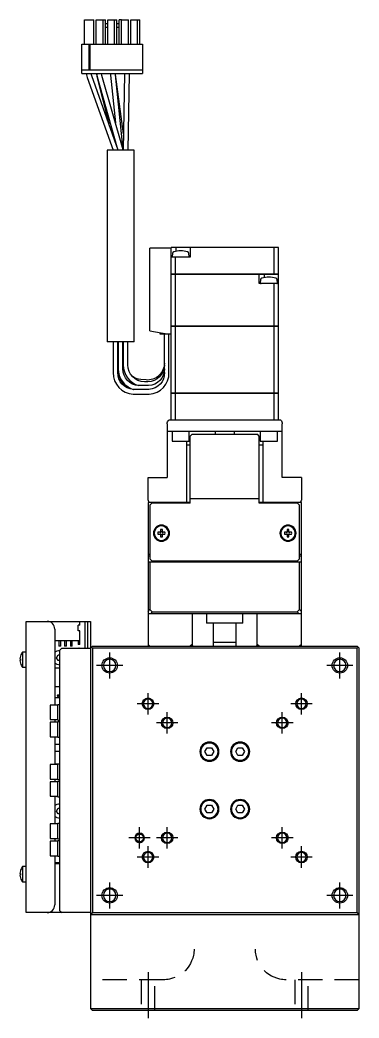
# Model space of a CAD drawing. Extents: x 0 to 794, y -8 to 673.
# Drawn here: x 293.6 to 381.9, y 8 to 268.4 of the extents above; entities that cross this region are included whole.
import ezdxf

# ---------------------------------------------------------------- set-up
doc = ezdxf.new("R2010")
doc.units = 0
doc.header["$LTSCALE"] = 0.5
doc.linetypes.add('CENTER', pattern=[50.8, 31.75, -6.35, 6.35, -6.35])
doc.linetypes.add('DASHED', pattern=[19.05, 12.7, -6.35])
for name, color, linetype in [('MSM_CENTER', 1, 'CENTER'), ('MSM_CONTINUOUS', 7, 'CONTINUOUS'), ('MSM_DASHED', 4, 'DASHED'), ('MSM_NARROW', 5, 'CONTINUOUS')]:
    doc.layers.add(name, color=color, linetype=linetype)

msp = doc.modelspace()

# ---------------------------------------------------------------- linework, layer by layer
at = {"layer": 'MSM_CENTER'}
for p, q in [((316.94, 96.6), (316.94, 103.4)), ((376.94, 96.6), (376.94, 103.4)), ((320.34, 100), (313.54, 100)), ((380.34, 100), (373.54, 100)), ((326.94, 87.2), (326.94, 92.8)), ((366.94, 87.2), (366.94, 92.8)), ((329.74, 90), (324.14, 90)), ((369.74, 90), (364.14, 90)), ((331.94, 82.2), (331.94, 87.8)), ((361.94, 82.2), (361.94, 87.8)), ((334.74, 85), (329.14, 85)), ((364.74, 85), (359.14, 85)), ((324.74, 52.2), (324.74, 57.8)), ((331.94, 52.2), (331.94, 57.8)), ((361.94, 52.2), (361.94, 57.8)), ((327.54, 55), (321.94, 55)), ((334.74, 55), (329.14, 55)), ((364.74, 55), (359.14, 55)), ((326.94, 47.2), (326.94, 52.8)), ((366.94, 47.2), (366.94, 52.8)), ((329.74, 50), (324.14, 50)), ((369.74, 50), (364.14, 50)), ((316.94, 36.6), (316.94, 43.4)), ((376.94, 36.6), (376.94, 43.4)), ((320.34, 40), (313.54, 40)), ((380.34, 40), (373.54, 40)), ((326.94, 20), (326.94, 8)), ((366.94, 20), (366.94, 8))]:
    msp.add_line(p, q, dxfattribs=at)
at = {"layer": 'MSM_CONTINUOUS'}
for p, q in [((310.42, 268.4), (312.82, 268.4)), ((310.42, 262.05), (310.42, 268.4)), ((312.82, 262.05), (312.82, 268.4)), ((313.42, 268.4), (315.22, 268.4)), ((313.42, 262.05), (313.42, 268.4)), ((315.22, 262.05), (315.22, 268.4)), ((315.22, 268.4), (315.82, 268.4)), ((315.82, 262.05), (315.82, 268.4)), ((316.42, 268.4), (318.22, 268.4)), ((316.42, 262.05), (316.42, 268.4)), ((318.22, 262.05), (318.22, 268.4)), ((318.22, 268.4), (318.82, 268.4)), ((318.82, 262.05), (318.82, 268.4)), ((319.42, 262.05), (319.42, 268.4)), ((320.02, 268.4), (319.42, 268.4)), ((320.02, 262.05), (320.02, 268.4)), ((320.02, 268.4), (321.82, 268.4)), ((321.82, 262.05), (321.82, 268.4)), ((322.42, 268.4), (324.22, 268.4)), ((322.42, 262.05), (322.42, 268.4)), ((324.22, 262.05), (324.22, 268.4)), ((324.22, 268.4), (324.82, 268.4)), ((324.82, 262.05), (324.82, 268.4)), ((315.82, 267.51), (316.42, 267.51)), ((315.82, 266.51), (316.42, 266.51)), ((318.82, 267.51), (319.42, 267.51)), ((318.82, 266.51), (319.42, 266.51)), ((309.69, 254.4), (309.69, 262.05)), ((309.69, 262.05), (325.54, 262.05)), ((311.47, 262.05), (311.47, 255.42)), ((311.77, 262.05), (311.77, 255.42)), ((325.54, 262.05), (325.54, 254.4)), ((309.69, 255.42), (325.54, 255.42)), ((309.69, 254.4), (325.54, 254.4)), ((310.81, 254.4), (311.07, 253.37)), ((311.07, 253.37), (317.81, 234.4)), ((312.3, 253.8), (312.13, 254.4)), ((312.3, 253.8), (312.13, 254.4)), ((319.18, 234.4), (312.3, 253.8)), ((313.48, 254.4), (313.62, 253.64)), ((313.49, 254.4), (313.66, 253.55)), ((313.62, 253.64), (316.73, 241.33)), ((313.66, 253.55), (318.85, 235.34)), ((314.91, 253.91), (314.8, 254.4)), ((320.45, 234.49), (314.91, 253.91)), ((317.15, 254.4), (317.18, 253.99)), ((317.18, 253.99), (318.42, 241.58)), ((318.48, 254.12), (318.45, 254.4)), ((320.53, 238.7), (318.48, 254.16)), ((320.44, 234.52), (318.48, 254.12)), ((320.84, 254.32), (320.44, 234.4)), ((320.84, 254.4), (320.84, 254.32)), ((320.84, 254.4), (320.84, 254.25)), ((321.75, 234.4), (322.14, 254.29)), ((322.14, 254.29), (322.14, 254.4)), ((323.29, 234.4), (316.29, 234.4)), ((316.29, 234.4), (316.29, 184.4)), ((323.29, 184.4), (323.29, 234.4)), ((327.44, 187.26), (327.44, 208.9)), ((332.94, 208.9), (327.44, 208.9)), ((332.94, 171), (332.94, 209)), ((360.94, 209), (332.94, 209)), ((334.19, 209), (334.19, 208.06)), ((337.94, 209), (337.94, 206.5)), ((359.79, 202.11), (359.79, 209)), ((360.94, 202.11), (360.94, 209)), ((337.94, 206.5), (332.94, 206.5)), ((333.28, 207.48), (333.21, 206.71)), ((334.1, 202.11), (334.1, 206.5)), ((337.68, 206.71), (337.61, 207.48)), ((332.94, 202.11), (360.94, 202.11)), ((360.94, 202.1), (332.94, 202.1)), ((332.95, 202.1), (332.95, 202.11)), ((334.1, 202.1), (334.1, 202.11)), ((334.1, 188.5), (334.1, 202.1)), ((355.94, 199.6), (355.94, 202.1)), ((356.28, 200.59), (356.21, 199.82)), ((357.19, 202.1), (357.19, 201.17)), ((359.78, 202.1), (359.78, 202.11)), ((360.68, 199.82), (360.61, 200.59)), ((360.93, 202.1), (360.93, 202.11)), ((360.94, 188.5), (360.94, 202.1)), ((360.94, 199.6), (355.94, 199.6)), ((359.79, 188.5), (359.79, 199.6)), ((332.94, 188.5), (360.94, 188.5)), ((360.94, 188.49), (332.94, 188.49)), ((332.95, 188.5), (332.95, 188.49)), ((334.1, 188.5), (334.1, 188.49)), ((334.1, 171), (334.1, 188.49)), ((359.78, 188.5), (359.78, 188.49)), ((359.79, 171), (359.79, 188.49)), ((360.93, 188.5), (360.93, 188.49)), ((360.94, 171), (360.94, 188.49)), ((327.44, 187.26), (332.34, 186.4)), ((330.14, 186.4), (330.14, 186.79)), ((332.94, 186.4), (330.14, 186.4)), ((331.19, 186.4), (331.19, 176.4)), ((332.39, 176.4), (332.39, 186.4)), ((323.29, 184.4), (316.29, 184.4)), ((317.89, 184.4), (317.89, 176.4)), ((319.09, 176.4), (319.09, 184.4)), ((319.19, 184.4), (319.19, 177.4)), ((320.39, 177.4), (320.39, 184.4)), ((320.49, 184.4), (320.49, 177.4)), ((321.69, 178.4), (321.69, 184.4)), ((320.55, 176.69), (320.39, 177.9)), ((320.49, 177.4), (320.55, 176.69)), ((331.19, 178.88), (331.19, 178.64)), ((320.55, 176.69), (320.55, 176.66)), ((320.55, 176.66), (320.55, 176.69)), ((326.43, 174.48), (325.04, 174.6)), ((323.1, 172.01), (323.14, 172)), ((327.19, 172), (323.1, 172)), ((327.03, 173), (324.56, 173)), ((326.88, 174), (326.01, 174)), ((323.1, 170.8), (327.19, 170.8)), ((332.94, 171), (360.94, 171)), ((332.94, 164), (332.94, 170.99)), ((360.94, 170.99), (332.94, 170.99)), ((332.95, 171), (332.95, 170.99)), ((334.1, 171), (334.1, 170.99)), ((334.1, 164), (334.1, 170.99)), ((359.78, 171), (359.78, 170.99)), ((359.79, 164), (359.79, 170.99)), ((360.93, 171), (360.93, 170.99)), ((360.94, 164), (360.94, 170.99)), ((331.94, 163), (331.94, 149)), ((361.56, 164), (332.33, 164)), ((361.94, 149), (361.94, 163)), ((361.94, 161), (331.94, 161)), ((333.19, 161), (333.19, 158.5)), ((337.69, 158.5), (337.69, 161)), ((338.44, 160.3), (337.94, 159.8)), ((337.94, 142.3), (337.94, 159.8)), ((338.44, 160.3), (355.44, 160.3)), ((344.44, 161), (344.44, 160.3)), ((349.44, 160.3), (349.44, 161)), ((355.94, 159.8), (355.44, 160.3)), ((355.94, 142.3), (355.94, 159.8)), ((356.19, 161), (356.19, 158.5)), ((360.69, 158.5), (360.69, 161)), ((333.19, 158.5), (337.69, 158.5)), ((336.94, 158.5), (336.94, 142.3)), ((337.94, 157.5), (336.94, 157.5)), ((356.94, 157.5), (355.94, 157.5)), ((356.19, 158.5), (360.69, 158.5)), ((356.94, 142.3), (356.94, 158.5)), ((326.94, 149), (331.94, 149)), ((326.94, 143.5), (326.94, 149)), ((366.94, 149), (361.94, 149)), ((366.94, 149), (366.94, 143.5)), ((355.94, 143.5), (337.94, 143.5)), ((337.94, 142.5), (326.94, 142.5)), ((326.94, 142.5), (326.94, 105)), ((327.94, 142.3), (327.44, 141.8)), ((327.44, 141.8), (327.44, 127.8)), ((337.94, 142.3), (327.94, 142.3)), ((366.94, 142.5), (355.94, 142.5)), ((365.94, 142.3), (355.94, 142.3)), ((366.44, 141.8), (365.94, 142.3)), ((366.44, 127.8), (366.44, 141.8)), ((366.94, 105), (366.94, 142.5)), ((330.2, 135.42), (330.2, 134.74)), ((330.68, 134.74), (330.68, 135.42)), ((363.2, 135.42), (363.2, 134.74)), ((363.68, 134.74), (363.68, 135.42)), ((330.2, 134.74), (329.53, 134.74)), ((329.53, 134.26), (330.2, 134.26)), ((330.2, 134.26), (330.2, 133.58)), ((331.36, 134.74), (330.68, 134.74)), ((330.68, 134.26), (331.36, 134.26)), ((330.68, 133.58), (330.68, 134.26)), ((363.2, 134.74), (362.53, 134.74)), ((362.53, 134.26), (363.2, 134.26)), ((363.2, 134.26), (363.2, 133.58)), ((364.36, 134.74), (363.68, 134.74)), ((363.68, 133.58), (363.68, 134.26)), ((363.68, 134.26), (364.36, 134.26)), ((326.94, 129), (327.44, 129)), ((327.44, 128.5), (326.94, 128.5)), ((327.44, 127.8), (327.94, 127.3)), ((365.94, 127.3), (366.44, 127.8)), ((366.44, 129), (366.94, 129)), ((366.94, 128.5), (366.44, 128.5)), ((326.94, 127), (366.94, 127)), ((327.44, 127), (327.44, 114.61)), ((327.94, 127.3), (365.94, 127.3)), ((336.94, 127.3), (336.94, 127)), ((338.69, 127), (338.69, 127.3)), ((341.94, 127.3), (341.94, 127.2)), ((341.94, 127.2), (351.94, 127.2)), ((341.94, 127.2), (342.14, 127)), ((351.74, 127), (351.94, 127.2)), ((351.94, 127.2), (351.94, 127.3)), ((355.19, 127.3), (355.19, 127)), ((356.94, 127), (356.94, 127.3)), ((366.44, 114.61), (366.44, 127)), ((326.94, 114.11), (327.44, 114.61)), ((327.44, 114.61), (328.06, 114)), ((365.83, 114), (366.44, 114.61)), ((366.44, 114.61), (366.94, 114.11)), ((366.94, 113.5), (326.94, 113.5)), ((328.06, 114), (327.56, 113.5)), ((328.06, 114), (365.83, 114)), ((338.46, 113.5), (338.46, 105.5)), ((342.19, 113.5), (342.19, 111)), ((351.69, 111), (351.69, 113.5)), ((355.43, 105.5), (355.43, 113.5)), ((366.33, 113.5), (365.83, 114)), ((295.14, 35.5), (295.14, 111.5)), ((295.14, 111.5), (311.94, 111.5)), ((302.64, 109.5), (302.64, 89.65)), ((308.69, 109), (308.69, 110.5)), ((309.19, 110.5), (308.69, 110.5)), ((309.19, 110.5), (309.19, 111.5)), ((310.44, 111.5), (310.44, 104.5)), ((311.14, 111.5), (311.14, 104.5)), ((311.94, 111.5), (311.94, 10.5)), ((351.69, 111), (342.19, 111)), ((343.94, 111), (343.94, 105)), ((349.94, 105), (349.94, 111)), ((309.19, 109), (308.69, 109)), ((309.19, 105.5), (309.19, 109)), ((302.64, 106.5), (309.19, 106.5)), ((302.69, 105), (302.64, 105)), ((302.69, 105), (302.69, 106.5)), ((303.69, 106.5), (303.69, 105)), ((304.19, 105), (303.69, 105)), ((304.44, 104.5), (303.94, 104)), ((304.19, 105), (304.19, 106.5)), ((304.44, 104.5), (311.94, 104.5)), ((305.19, 106.5), (305.19, 105)), ((305.69, 105), (305.19, 105)), ((305.69, 105), (305.69, 106.5)), ((306.69, 106.5), (306.69, 105)), ((307.19, 105), (306.69, 105)), ((307.19, 105), (307.19, 106.5)), ((308.69, 106.5), (308.69, 105.5)), ((309.19, 105.5), (308.69, 105.5)), ((311.94, 104.5), (312.19, 104.75)), ((312.19, 104.75), (312.44, 105)), ((312.44, 104.5), (312.19, 104.75)), ((312.44, 105), (381.44, 105)), ((381.44, 104.5), (312.44, 104.5)), ((312.44, 104.5), (312.44, 35.5)), ((327.44, 105), (326.94, 105.5)), ((338.46, 105.5), (337.96, 105)), ((338.64, 105), (338.46, 105.5)), ((349.94, 106), (343.94, 106)), ((355.43, 105.5), (355.25, 105)), ((355.93, 105), (355.43, 105.5)), ((366.94, 105.5), (366.44, 105)), ((381.44, 105), (381.69, 104.75)), ((381.69, 104.75), (381.44, 104.5)), ((381.44, 35.5), (381.44, 104.5)), ((381.69, 104.75), (381.94, 104.5)), ((381.94, 10.5), (381.94, 104.5)), ((293.56, 101.7), (293.69, 101.7)), ((293.69, 102.45), (293.69, 102.43)), ((293.69, 101.7), (293.69, 101.3)), ((294.25, 103.5), (294.25, 99.5)), ((295.14, 103.5), (294.25, 103.5)), ((303.08, 102), (303.51, 102.75)), ((303.51, 101.25), (303.08, 102)), ((303.51, 102.75), (303.94, 102.75)), ((303.94, 36), (303.94, 104)), ((293.69, 101.3), (293.56, 101.3)), ((293.69, 100.57), (293.69, 100.55)), ((294.25, 99.5), (295.14, 99.5)), ((302.64, 99.35), (303.94, 99.35)), ((303.94, 101.25), (303.51, 101.25)), ((303.94, 94.45), (302.64, 94.45)), ((303.94, 91.5), (302.64, 91.5)), ((301.44, 89.65), (301.44, 85.85)), ((303.44, 89.65), (301.44, 89.65)), ((303.44, 85.75), (303.44, 89.75)), ((303.94, 89.75), (303.44, 89.75)), ((301.44, 85.85), (303.44, 85.85)), ((301.44, 85.15), (301.44, 81.35)), ((303.44, 85.15), (301.44, 85.15)), ((302.64, 85.85), (302.64, 85.15)), ((303.44, 85.75), (303.94, 85.75)), ((303.44, 81.25), (303.44, 85.25)), ((303.94, 85.25), (303.44, 85.25)), ((301.44, 81.35), (303.44, 81.35)), ((302.64, 81.35), (302.64, 74.15)), ((303.44, 81.25), (303.94, 81.25)), ((302.64, 79.42), (303.94, 79.42)), ((341.79, 77.5), (342.37, 78.5)), ((342.37, 78.5), (343.52, 78.5)), ((343.52, 78.5), (344.1, 77.5)), ((349.79, 77.5), (350.37, 78.5)), ((350.37, 78.5), (351.52, 78.5)), ((351.52, 78.5), (352.1, 77.5)), ((303.94, 77.54), (302.64, 77.54)), ((342.37, 76.5), (341.79, 77.5)), ((343.52, 76.5), (342.37, 76.5)), ((344.1, 77.5), (343.52, 76.5)), ((350.37, 76.5), (349.79, 77.5)), ((351.52, 76.5), (350.37, 76.5)), ((352.1, 77.5), (351.52, 76.5)), ((301.44, 74.15), (301.44, 70.35)), ((303.44, 74.15), (301.44, 74.15)), ((302.64, 74.34), (303.94, 74.34)), ((303.44, 70.25), (303.44, 74.25)), ((303.94, 74.25), (303.44, 74.25)), ((301.44, 70.35), (303.44, 70.35)), ((302.64, 70.35), (302.64, 69.65)), ((301.44, 69.65), (301.44, 65.85)), ((303.44, 69.65), (301.44, 69.65)), ((303.44, 70.25), (303.94, 70.25)), ((303.44, 65.75), (303.44, 69.75)), ((303.94, 69.75), (303.44, 69.75)), ((301.44, 65.85), (303.44, 65.85)), ((302.64, 65.85), (302.64, 58.65)), ((303.44, 65.75), (303.94, 65.75)), ((303.08, 62), (303.51, 62.75)), ((303.51, 62.75), (303.94, 62.75)), ((341.79, 62.5), (342.37, 63.5)), ((342.37, 61.5), (341.79, 62.5)), ((342.37, 63.5), (343.52, 63.5)), ((343.52, 63.5), (344.1, 62.5)), ((344.1, 62.5), (343.52, 61.5)), ((349.79, 62.5), (350.37, 63.5)), ((350.37, 61.5), (349.79, 62.5)), ((350.37, 63.5), (351.52, 63.5)), ((351.52, 63.5), (352.1, 62.5)), ((352.1, 62.5), (351.52, 61.5)), ((303.51, 61.25), (303.08, 62)), ((303.94, 61.25), (303.51, 61.25)), ((343.52, 61.5), (342.37, 61.5)), ((351.52, 61.5), (350.37, 61.5)), ((301.44, 58.65), (301.44, 54.85)), ((303.44, 58.65), (301.44, 58.65)), ((303.44, 54.75), (303.44, 58.75)), ((303.94, 58.75), (303.44, 58.75)), ((301.44, 54.85), (303.44, 54.85)), ((302.64, 54.85), (302.64, 54.15)), ((303.44, 54.75), (303.94, 54.75)), ((301.44, 54.15), (301.44, 50.35)), ((303.44, 54.15), (301.44, 54.15)), ((303.44, 50.25), (303.44, 54.25)), ((303.94, 54.25), (303.44, 54.25)), ((301.44, 50.35), (303.44, 50.35)), ((302.64, 50.35), (302.64, 37.5)), ((303.44, 50.25), (303.94, 50.25)), ((294.25, 47.5), (294.25, 43.5)), ((295.14, 47.5), (294.25, 47.5)), ((303.94, 48.5), (302.64, 48.5)), ((303.94, 48.2), (302.64, 48.2)), ((293.56, 45.7), (293.69, 45.7)), ((293.69, 45.3), (293.56, 45.3)), ((293.69, 46.45), (293.69, 46.43)), ((293.69, 45.7), (293.69, 45.3)), ((293.69, 44.57), (293.69, 44.55)), ((294.25, 43.5), (295.14, 43.5)), ((311.94, 35.5), (295.14, 35.5)), ((303.94, 36), (304.44, 35.5)), ((312.44, 35), (311.94, 35.5)), ((311.94, 35), (381.94, 35)), ((312.19, 35.25), (312.44, 35.5)), ((312.44, 35.5), (381.44, 35.5)), ((381.44, 35.5), (381.69, 35.25)), ((381.94, 35.5), (381.44, 35)), ((311.94, 10.5), (381.94, 10.5)), ((311.94, 10.5), (312.44, 10)), ((381.94, 10.5), (381.44, 10)), ((381.44, 10), (312.44, 10))]:
    msp.add_line(p, q, dxfattribs=at)
at = {"layer": 'MSM_CONTINUOUS', "extrusion": (0, 0, -1)}
for centre, radius in [((-330.44, 134.5), 2.1), ((-330.44, 134.5), 1.9), ((-363.44, 134.5), 2.1), ((-363.44, 134.5), 1.9), ((-316.94, 100), 1.62), ((-376.94, 100), 1.62), ((-303.47, 92.13), 0.2), ((-326.94, 90), 1.23), ((-366.94, 90), 1.23), ((-331.94, 85), 1.23), ((-361.94, 85), 1.23), ((-342.94, 77.5), 2.5), ((-342.94, 77.5), 2.25), ((-350.94, 77.5), 2.5), ((-350.94, 77.5), 2.25), ((-342.94, 62.5), 2.5), ((-342.94, 62.5), 2.25), ((-350.94, 62.5), 2.5), ((-350.94, 62.5), 2.25), ((-331.94, 55), 1.23), ((-361.94, 55), 1.23), ((-326.94, 50), 1.23), ((-366.94, 50), 1.23), ((-316.94, 40), 1.62), ((-376.94, 40), 1.62)]:
    msp.add_circle(centre, radius, dxfattribs=at)
at = {"layer": 'MSM_CONTINUOUS'}
msp.add_circle((324.74, 55), 1.01, dxfattribs=at)
for centre, radius, start, end in [((333.41, 206.69), 0.2, 175, 251.8051), ((333.78, 207.43), 0.5, 107.6292, 175), ((335.44, 202.19), 6, 72.3708, 107.6292), ((337.11, 207.43), 0.5, 5, 72.3708), ((337.48, 206.69), 0.2, 288.1949, 5), ((356.78, 200.54), 0.5, 107.6292, 175), ((358.44, 195.3), 6, 72.3708, 107.6292), ((360.11, 200.54), 0.5, 5, 72.3708), ((356.41, 199.8), 0.2, 175, 270), ((360.48, 199.8), 0.2, 270, 5), ((324.76, 177.32), 5.57, 179.2277, 252.6191), ((326.08, 178.37), 5.59, 179.7079, 254.0346), ((323.3, 176.2), 5.41, 177.9067, 267.8727), ((326.99, 176.21), 5.41, 272.1863, 2.0343), ((330.44, 134.5), 0.95, 75.3667, 104.6333), ((363.44, 134.5), 0.95, 75.3667, 104.6333), ((330.44, 134.5), 0.95, 165.3667, 194.6333), ((330.44, 134.5), 0.365, 138.8496, 221.1504), ((330.44, 134.5), 0.365, 48.8496, 131.1504), ((330.44, 134.5), 0.365, 228.8496, 311.1504), ((330.44, 134.5), 0.95, 255.3667, 284.6333), ((330.44, 134.5), 0.365, 318.8496, 41.1504), ((330.44, 134.5), 0.95, 345.3667, 14.6333), ((363.44, 134.5), 0.95, 165.3667, 194.6333), ((363.44, 134.5), 0.365, 138.8496, 221.1504), ((363.44, 134.5), 0.365, 48.8496, 131.1504), ((363.44, 134.5), 0.365, 228.8496, 311.1504), ((363.44, 134.5), 0.95, 255.3667, 284.6333), ((363.44, 134.5), 0.365, 318.8496, 41.1504), ((363.44, 134.5), 0.95, 345.3667, 14.6333), ((300.64, 109.5), 2, 0, 90), ((296.74, 101.5), 3.19, 163.0947, 176.4096), ((296.74, 101.5), 3.2, 141.3178, 162.73), ((296.74, 101.5), 3.19, 183.5904, 196.9053), ((296.74, 101.5), 3.2, 197.27, 218.6822), ((296.74, 45.5), 3.2, 141.3178, 162.73), ((296.74, 45.5), 3.19, 163.0947, 176.4096), ((296.74, 45.5), 3.19, 183.5904, 196.9053), ((296.74, 45.5), 3.2, 197.27, 218.6822), ((300.64, 37.5), 2, 270, 0)]:
    msp.add_arc(centre, radius, start, end, dxfattribs=at)
at = {"layer": 'MSM_CONTINUOUS', "extrusion": (0, 0, -1)}
for centre, radius, start, end in [((-324.54, 177.29), 5.45, 293.9954, 358.8909), ((-324.68, 177.29), 4.29, 271.6879, 1.5108), ((-326.05, 178.36), 4.36, 270.6063, 0.5686), ((-326.81, 178.85), 4.39, 179.8692, 274.9179), ((-326.84, 178.36), 4.36, 179.4143, 269.4108), ((-326.91, 177.28), 4.29, 178.4433, 268.358), ((-323.31, 176.22), 4.22, 272.931, 2.4936), ((-325.43, 178.95), 4.37, 275.0458, 307.0419), ((-326.98, 176.21), 4.22, 177.4296, 267.1458), ((-333.44, 163), 1.5, 0, 41.8103), ((-360.44, 163), 1.5, 138.1897, 180), ((-328.44, 143.5), 1.5, 318.1897, 0), ((-365.44, 143.5), 1.5, 180, 221.8103), ((-309.02, 104.36), 0.2, 45.9308, 134.0692), ((-303.94, 102), 1.9, 46.8264, 90), ((-303.94, 102), 1.9, 270, 313.1736), ((-303.31, 65.95), 0.2, 227.5458, 331.6406), ((-303.94, 62), 1.9, 46.8264, 90), ((-303.94, 62), 1.9, 270.0001, 313.1736)]:
    msp.add_arc(centre, radius, start, end, dxfattribs=at)
at = {"layer": 'MSM_DASHED'}
for p, q in [((330.94, 18), (311.94, 18)), ((325.19, 18), (325.19, 10)), ((328.69, 10), (328.69, 18)), ((381.94, 18), (362.94, 18)), ((365.19, 18), (365.19, 10)), ((368.69, 10), (368.69, 18))]:
    msp.add_line(p, q, dxfattribs=at)
at = {"layer": 'MSM_DASHED', "extrusion": (0, 0, -1)}
for centre, start, end in [((-330.94, 26), 180, 270), ((-362.94, 26), 270, 0)]:
    msp.add_arc(centre, 8, start, end, dxfattribs=at)
at = {"layer": 'MSM_NARROW'}
for centre, radius in [((316.94, 100), 2), ((376.94, 100), 2), ((326.94, 90), 1.5), ((366.94, 90), 1.5), ((331.94, 85), 1.5), ((361.94, 85), 1.5), ((331.94, 55), 1.5), ((361.94, 55), 1.5), ((326.94, 50), 1.5), ((366.94, 50), 1.5), ((316.94, 40), 2), ((376.94, 40), 2)]:
    msp.add_circle(centre, radius, dxfattribs=at)
at = {"layer": 'MSM_NARROW', "extrusion": (0, 0, -1)}
msp.add_circle((-324.74, 55), 1.25, dxfattribs=at)

doc.saveas('drawing.dxf')
